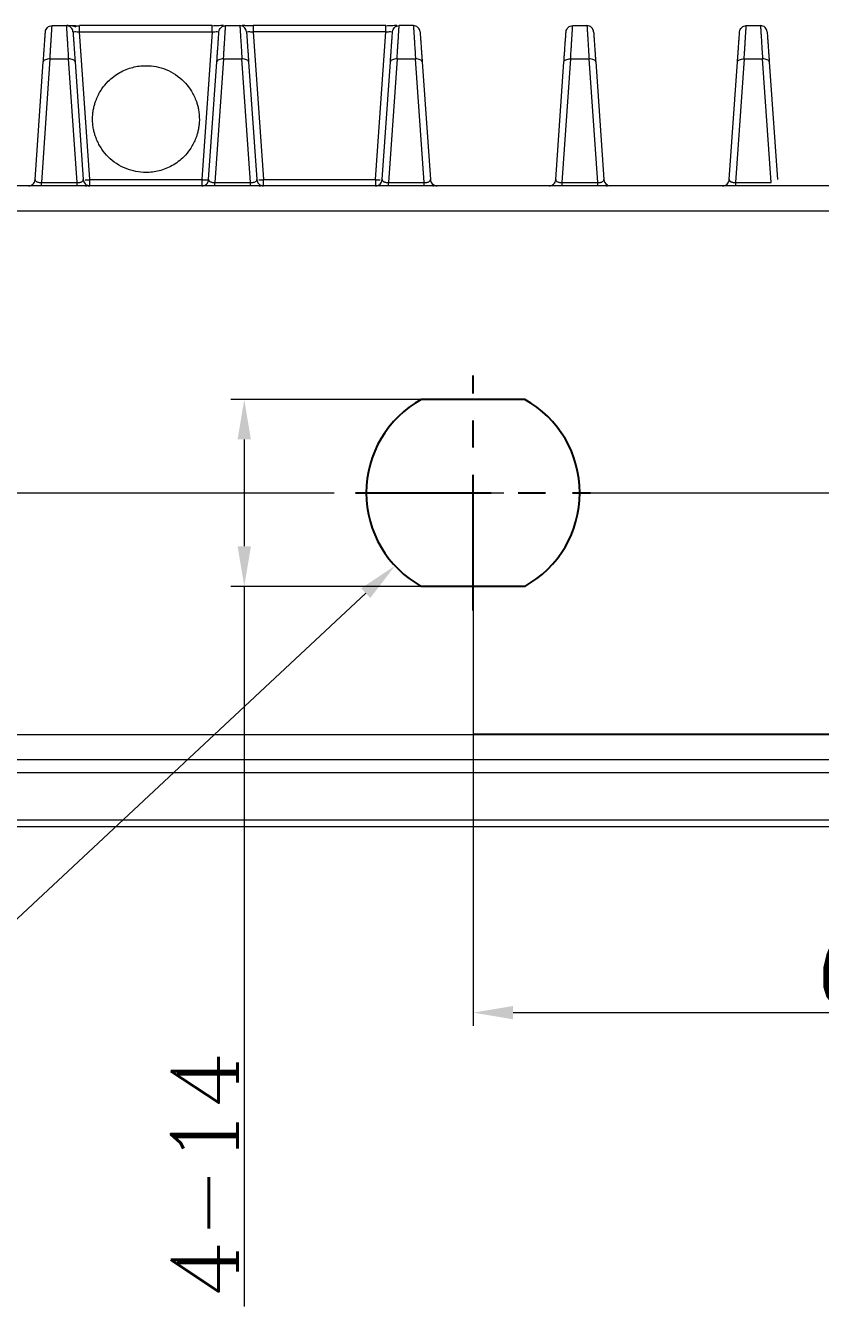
# Model space of a CAD drawing. Header units: millimetres. Extents: x 319 to 1143, y 285 to 1456.
# Drawn here: x 460.7 to 520.3, y 424.3 to 520.2 of the extents above; entities that cross this region are included whole.
import ezdxf

# ---------------------------------------------------------------- set-up
doc = ezdxf.new("R2010")
doc.units = ezdxf.units.MM
doc.linetypes.add('CENTER', pattern=[50.8, 31.75, -6.35, 6.35, -6.35])
doc.layers.add('标柱线', color=3, linetype='Continuous', lineweight=13)
doc.styles.add('ROMANC', font='romanc.shx', dxfattribs={"bigfont": 'gbcbig.shx'})
doc.dimstyles.new('YanXiu', dxfattribs={"dimtxt": 2.5, "dimasz": 2.2, "dimexe": 0.66, "dimexo": 0, "dimgap": 0.66, "dimtad": 0, "dimdec": 1, "dimdsep": 46, "dimtxsty": 'ROMANC', "dimcen": 0, "dimclrd": 3, "dimclre": 3, "dimclrt": 42, "dimazin": 2, "dimtfac": 1, "dimtdec": 1, "dimtofl": 0, "dimtmove": 0, "dimatfit": 3, "dimfxl": 1, "dimlwd": 5, "dimlwe": 5, "dimarcsym": 0})

# ---------------------------------------------------------------- blocks, each defined once
blk = doc.blocks.new('*D60')
at = {"layer": 'Defpoints', "color": 0, "transparency": 16777216}
for p in [(500.097, 490.69), (488.404, 479.769)]:
    blk.add_point(p, dxfattribs=at)
at = {"layer": '标柱线', "color": 3, "lineweight": 5, "transparency": 16777216}
blk.add_line((434.324, 429.262), (486.211, 477.722), dxfattribs=at)
at = {"layer": '标柱线', "color": 3, "transparency": 16777216}
blk.add_solid([(486.553, 477.356), (485.87, 478.087), (488.404, 479.769)], dxfattribs=at)
at = {"layer": '标柱线', "color": 42, "lineweight": 0, "transparency": 16777216, "insert": (441.168, 439.759), "char_height": 5, "attachment_point": 5, "rotation": 43.04352, "style": 'ROMANC'}
blk.add_mtext('4-∅16', dxfattribs=at)
blk = doc.blocks.new('*D61')
at = {"layer": 'Defpoints', "color": 0, "transparency": 16777216}
for p in [(494.25, 492.23), (477.113, 478.23), (494.25, 478.23)]:
    blk.add_point(p, dxfattribs=at)
at = {"layer": '标柱线', "color": 3, "lineweight": 5, "transparency": 16777216}
for p, q in [((493.25, 492.23), (476.113, 492.23)), ((477.113, 489.23), (477.113, 481.23)), ((493.25, 478.23), (476.113, 478.23)), ((477.113, 478.23), (477.113, 424.3))]:
    blk.add_line(p, q, dxfattribs=at)
at = {"layer": '标柱线', "color": 3, "transparency": 16777216}
for points in [[(477.613, 489.23), (476.613, 489.23), (477.113, 492.23)], [(476.613, 481.23), (477.613, 481.23), (477.113, 478.23)]]:
    blk.add_solid(points, dxfattribs=at)
at = {"layer": '标柱线', "color": 42, "lineweight": 0, "transparency": 16777216, "insert": (474.113, 434.205), "char_height": 5, "attachment_point": 5, "rotation": 90, "style": 'ROMANC'}
blk.add_mtext('4-14', dxfattribs=at)
blk = doc.blocks.new('*D62')
at = {"layer": 'Defpoints', "color": 0, "transparency": 16777216}
for p in [(494.25, 485.23), (554.25, 485.23), (554.25, 446.302)]:
    blk.add_point(p, dxfattribs=at)
at = {"layer": '标柱线', "color": 3, "lineweight": 5, "transparency": 16777216}
for p, q in [((494.25, 484.23), (494.25, 445.302)), ((554.25, 484.23), (554.25, 445.302)), ((497.25, 446.302), (551.25, 446.302))]:
    blk.add_line(p, q, dxfattribs=at)
at = {"layer": '标柱线', "color": 3, "transparency": 16777216}
for points in [[(497.25, 446.802), (497.25, 445.802), (494.25, 446.302)], [(551.25, 445.802), (551.25, 446.802), (554.25, 446.302)]]:
    blk.add_solid(points, dxfattribs=at)
at = {"layer": '标柱线', "color": 42, "lineweight": 0, "transparency": 16777216, "insert": (524.25, 449.302), "char_height": 5, "attachment_point": 5, "style": 'ROMANC'}
blk.add_mtext('60', dxfattribs=at)

msp = doc.modelspace()

# ---------------------------------------------------------------- linework, layer by layer
at = {"color": 7, "linetype": 'Continuous', "lineweight": 15}
for p, q in [((462.717, 520.23), (463.784, 520.23)), ((464.782, 520.196), (464.782, 520.23)), ((474.719, 520.23), (464.782, 520.23)), ((474.719, 519.765), (474.719, 520.23)), ((475.717, 520.23), (476.784, 520.23)), ((477.782, 520.23), (477.782, 519.765)), ((487.719, 520.23), (477.782, 520.23)), ((487.719, 519.765), (487.719, 520.23)), ((489.784, 520.23), (488.717, 520.23)), ((501.717, 520.23), (502.784, 520.23)), ((514.717, 520.23), (515.784, 520.23)), ((465.556, 508.695), (464.782, 519.765)), ((464.782, 519.765), (474.719, 519.765)), ((474.719, 519.765), (473.945, 508.695)), ((477.782, 519.765), (478.556, 508.695)), ((487.719, 519.765), (477.782, 519.765)), ((486.945, 508.695), (487.719, 519.765)), ((461.444, 508.695), (462.061, 517.514)), ((462.559, 517.73), (461.913, 508.48)), ((462.559, 517.73), (463.942, 517.73)), ((464.588, 508.48), (463.942, 517.73)), ((464.44, 517.514), (465.057, 508.695)), ((474.444, 508.695), (475.061, 517.514)), ((475.559, 517.73), (474.913, 508.48)), ((475.559, 517.73), (476.942, 517.73)), ((477.588, 508.48), (476.942, 517.73)), ((477.44, 517.514), (478.057, 508.695)), ((487.444, 508.695), (488.061, 517.514)), ((488.559, 517.73), (487.913, 508.48)), ((488.559, 517.73), (489.942, 517.73)), ((490.588, 508.48), (489.942, 517.73)), ((490.44, 517.514), (491.057, 508.695)), ((500.444, 508.695), (501.061, 517.514)), ((501.559, 517.73), (500.913, 508.48)), ((501.559, 517.73), (502.942, 517.73)), ((503.588, 508.48), (502.942, 517.73)), ((503.44, 517.514), (504.057, 508.695)), ((513.444, 508.695), (514.061, 517.514)), ((514.559, 517.73), (513.913, 508.48)), ((514.559, 517.73), (515.942, 517.73)), ((516.588, 508.48), (515.942, 517.73)), ((516.44, 517.514), (517.057, 508.695)), ((461.913, 508.48), (464.588, 508.48)), ((465.556, 508.23), (465.556, 508.695)), ((465.556, 508.695), (473.945, 508.695)), ((473.945, 508.695), (473.945, 508.23)), ((474.913, 508.48), (477.588, 508.48)), ((478.556, 508.23), (478.556, 508.695)), ((478.556, 508.695), (486.945, 508.695)), ((486.945, 508.695), (486.945, 508.23)), ((487.913, 508.48), (490.588, 508.48)), ((500.913, 508.48), (503.588, 508.48)), ((513.913, 508.48), (516.588, 508.48)), ((653.25, 508.23), (455.25, 508.23)), ((653.25, 506.334), (455.25, 506.334)), ((455.25, 467.125), (653.25, 467.125)), ((662.25, 465.23), (446.25, 465.23)), ((446.25, 464.282), (662.25, 464.282)), ((662.25, 460.73), (446.25, 460.73)), ((653.75, 460.23), (454.75, 460.23))]:
    msp.add_line(p, q, dxfattribs=at)
at = {"color": 1, "linetype": 'CENTER', "ltscale": 0.32}
for p, q in [((494.25, 476.43), (494.25, 494.03)), ((485.45, 485.23), (503.05, 485.23))]:
    msp.add_line(p, q, dxfattribs=at)
for p, q in [((498.123, 492.23), (490.377, 492.23)), ((498.123, 478.23), (490.377, 478.23)), ((554.25, 467.125), (494.25, 467.125))]:
    msp.add_line(p, q)
at = {"color": 1, "linetype": 'CENTER', "lineweight": 15}
msp.add_line((401.306, 485.23), (688.329, 485.23), dxfattribs=at)
at = {"color": 7, "linetype": 'Continuous', "lineweight": 15}
for centre, start, end in [((465.556, 508.73), 184, 223.39657), ((478.556, 508.73), 184, 223.39657), ((491.556, 508.73), 184, 223.3951), ((504.556, 508.73), 183.99998, 270), ((465.556, 508.73), 224.84456, 270), ((478.556, 508.73), 224.84456, 270), ((491.556, 508.73), 224.84291, 269.99835)]:
    msp.add_arc(centre, 0.5, start, end, dxfattribs=at)
for start, end in [(118.95502, 241.04498), (298.95502, 61.04498)]:
    msp.add_arc((494.25, 485.23), 8, start, end)
for points, knots in [([(462.218, 519.765), (462.227, 519.889), (462.284, 520.01), (462.467, 520.181), (462.592, 520.23), (462.717, 520.23)], [0, 0, 0, 0, 0.5, 0.5, 1, 1, 1, 1]), ([(462.559, 517.73), (462.563, 517.794), (462.571, 517.922), (462.583, 518.106), (462.594, 518.283), (462.605, 518.453), (462.615, 518.615), (462.625, 518.77), (462.634, 518.918), (462.643, 519.057), (462.651, 519.188), (462.659, 519.312), (462.666, 519.427), (462.673, 519.535), (462.679, 519.634), (462.685, 519.725), (462.69, 519.809), (462.695, 519.884), (462.699, 519.952), (462.703, 520.012), (462.706, 520.065), (462.709, 520.11), (462.711, 520.147), (462.713, 520.178), (462.715, 520.201), (462.716, 520.218), (462.717, 520.228), (462.717, 520.229), (462.717, 520.23)], [0, 0, 0, 0, 0.042744, 0.085145, 0.127203, 0.168919, 0.210292, 0.251323, 0.29201, 0.332356, 0.372358, 0.412018, 0.451335, 0.49031, 0.528942, 0.567231, 0.605179, 0.642783, 0.680045, 0.716965, 0.753543, 0.789778, 0.82567, 0.861221, 0.896429, 0.931295, 0.965818, 1, 1, 1, 1]), ([(463.784, 520.23), (463.784, 520.229), (463.784, 520.227), (463.786, 520.209), (463.787, 520.181), (463.79, 520.142), (463.793, 520.089), (463.797, 520.025), (463.802, 519.947), (463.808, 519.857), (463.814, 519.753), (463.822, 519.636), (463.83, 519.505), (463.839, 519.361), (463.849, 519.203), (463.86, 519.032), (463.871, 518.847), (463.884, 518.649), (463.897, 518.438), (463.911, 518.214), (463.926, 517.978), (463.936, 517.813), (463.942, 517.73)], [0, 0, 0, 0, 0.044401, 0.089391, 0.134969, 0.181137, 0.227895, 0.275241, 0.323177, 0.371703, 0.420817, 0.470522, 0.520816, 0.571699, 0.623173, 0.675236, 0.727888, 0.781131, 0.834964, 0.889386, 0.944398, 1, 1, 1, 1]), ([(464.283, 519.765), (464.274, 519.889), (464.217, 520.01), (464.034, 520.181), (463.909, 520.23), (463.784, 520.23)], [0, 0, 0, 0, 0.5, 0.5, 1, 1, 1, 1]), ([(464.528, 520.103), (464.475, 520.124), (464.364, 520.169), (464.184, 520.207), (464, 520.228), (463.898, 520.229), (463.845, 520.23)], [0, 0, 0, 0, 0.225966, 0.467502, 0.7255, 1, 1, 1, 1]), ([(464.789, 520.198), (464.735, 520.198), (464.625, 520.2), (464.465, 520.201), (464.316, 520.202), (464.233, 520.202), (464.192, 520.202)], [0, 0, 0, 0, 0.248524, 0.498386, 0.749026, 1, 1, 1, 1]), ([(464.782, 519.765), (464.782, 519.827), (464.782, 519.952), (464.782, 520.099), (464.782, 520.184), (464.782, 520.196), (464.782, 520.196)], [0, 0, 0, 0, 0.329454, 0.658912, 0.988374, 1, 1, 1, 1]), ([(475.549, 520.229), (475.523, 520.229), (475.441, 520.229), (475.237, 520.225), (474.972, 520.216), (474.797, 520.204), (474.711, 520.198)], [0, 0, 0, 0, 0.137796, 0.439606, 0.727304, 1, 1, 1, 1]), ([(475.218, 519.765), (475.227, 519.889), (475.284, 520.01), (475.467, 520.181), (475.592, 520.23), (475.717, 520.23)], [0, 0, 0, 0, 0.5, 0.5, 1, 1, 1, 1]), ([(475.559, 517.73), (475.563, 517.794), (475.571, 517.922), (475.583, 518.106), (475.594, 518.283), (475.605, 518.453), (475.615, 518.616), (475.625, 518.77), (475.634, 518.918), (475.643, 519.057), (475.651, 519.188), (475.659, 519.312), (475.666, 519.427), (475.673, 519.535), (475.679, 519.634), (475.685, 519.725), (475.69, 519.809), (475.695, 519.884), (475.699, 519.952), (475.703, 520.012), (475.706, 520.065), (475.709, 520.11), (475.711, 520.147), (475.713, 520.178), (475.715, 520.201), (475.716, 520.218), (475.717, 520.228), (475.717, 520.229), (475.717, 520.23)], [0, 0, 0, 0, 0.042746, 0.085149, 0.127209, 0.168926, 0.2103, 0.251332, 0.292021, 0.332367, 0.37237, 0.41203, 0.451348, 0.490323, 0.528955, 0.567244, 0.605191, 0.642795, 0.680057, 0.716976, 0.753553, 0.789787, 0.825678, 0.861227, 0.896434, 0.931298, 0.96582, 1, 1, 1, 1]), ([(476.784, 520.23), (476.784, 520.229), (476.784, 520.227), (476.786, 520.209), (476.787, 520.181), (476.79, 520.142), (476.793, 520.089), (476.797, 520.025), (476.802, 519.947), (476.808, 519.857), (476.814, 519.753), (476.822, 519.636), (476.83, 519.505), (476.839, 519.361), (476.849, 519.203), (476.86, 519.032), (476.871, 518.847), (476.884, 518.649), (476.897, 518.438), (476.911, 518.214), (476.926, 517.978), (476.936, 517.813), (476.942, 517.73)], [0, 0, 0, 0, 0.044404, 0.089396, 0.134978, 0.181148, 0.227907, 0.275255, 0.323192, 0.371718, 0.420833, 0.470538, 0.520831, 0.571715, 0.623187, 0.675249, 0.7279, 0.781141, 0.834972, 0.889392, 0.944401, 1, 1, 1, 1]), ([(477.283, 519.765), (477.274, 519.889), (477.217, 520.01), (477.034, 520.181), (476.909, 520.23), (476.784, 520.23)], [0, 0, 0, 0, 0.5, 0.5, 1, 1, 1, 1]), ([(477.789, 520.198), (477.704, 520.204), (477.529, 520.216), (477.264, 520.225), (477.06, 520.229), (476.978, 520.229), (476.952, 520.229)], [0, 0, 0, 0, 0.272858, 0.56068, 0.862499, 1, 1, 1, 1]), ([(477.187, 520.23), (477.256, 520.23), (477.428, 520.23), (477.649, 520.23), (477.782, 520.23)], [0, 0, 0, 0, 0.3964251, 1, 1, 1, 1]), ([(488.55, 520.229), (488.525, 520.229), (488.444, 520.229), (488.242, 520.225), (487.979, 520.217), (487.804, 520.204), (487.719, 520.198)], [0, 0, 0, 0, 0.136433, 0.438422, 0.726558, 1, 1, 1, 1]), ([(488.218, 519.765), (488.227, 519.889), (488.284, 520.01), (488.467, 520.181), (488.592, 520.23), (488.717, 520.23)], [0, 0, 0, 0, 0.5, 0.5, 1, 1, 1, 1]), ([(488.559, 517.73), (488.563, 517.794), (488.571, 517.922), (488.583, 518.106), (488.594, 518.284), (488.605, 518.454), (488.615, 518.617), (488.625, 518.772), (488.634, 518.919), (488.643, 519.059), (488.651, 519.19), (488.659, 519.314), (488.666, 519.429), (488.673, 519.536), (488.679, 519.636), (488.685, 519.727), (488.69, 519.81), (488.695, 519.886), (488.699, 519.953), (488.703, 520.013), (488.706, 520.065), (488.709, 520.11), (488.711, 520.148), (488.713, 520.178), (488.715, 520.201), (488.716, 520.218), (488.717, 520.228), (488.717, 520.229), (488.717, 520.23)], [0, 0, 0, 0, 0.042833, 0.085316, 0.12745, 0.169233, 0.210667, 0.251751, 0.292485, 0.33287, 0.372904, 0.412589, 0.451924, 0.49091, 0.529545, 0.567831, 0.605768, 0.643354, 0.680592, 0.717479, 0.754017, 0.790206, 0.826045, 0.861535, 0.896675, 0.931466, 0.965908, 1, 1, 1, 1]), ([(489.784, 520.23), (489.784, 520.229), (489.784, 520.227), (489.786, 520.209), (489.787, 520.181), (489.79, 520.141), (489.793, 520.089), (489.797, 520.025), (489.802, 519.947), (489.808, 519.857), (489.814, 519.753), (489.822, 519.636), (489.83, 519.505), (489.839, 519.361), (489.849, 519.203), (489.86, 519.032), (489.871, 518.847), (489.884, 518.649), (489.897, 518.438), (489.911, 518.214), (489.926, 517.978), (489.936, 517.813), (489.942, 517.73)], [0, 0, 0, 0, 0.044408, 0.089405, 0.134989, 0.181163, 0.227924, 0.275274, 0.323213, 0.37174, 0.420856, 0.470561, 0.520854, 0.571737, 0.623208, 0.675269, 0.727918, 0.781156, 0.834983, 0.8894, 0.944405, 1, 1, 1, 1]), ([(490.283, 519.765), (490.274, 519.889), (490.217, 520.01), (490.034, 520.181), (489.909, 520.23), (489.784, 520.23)], [0, 0, 0, 0, 0.5, 0.5, 1, 1, 1, 1]), ([(501.218, 519.765), (501.227, 519.889), (501.284, 520.01), (501.467, 520.181), (501.592, 520.23), (501.717, 520.23)], [0, 0, 0, 0, 0.5, 0.5, 1, 1, 1, 1]), ([(501.559, 517.73), (501.563, 517.794), (501.571, 517.922), (501.583, 518.106), (501.594, 518.283), (501.605, 518.453), (501.615, 518.615), (501.625, 518.77), (501.634, 518.918), (501.643, 519.057), (501.651, 519.188), (501.659, 519.312), (501.666, 519.427), (501.673, 519.535), (501.679, 519.634), (501.685, 519.725), (501.69, 519.809), (501.695, 519.884), (501.699, 519.952), (501.703, 520.012), (501.706, 520.065), (501.709, 520.11), (501.711, 520.147), (501.713, 520.178), (501.715, 520.201), (501.716, 520.218), (501.717, 520.228), (501.717, 520.229), (501.717, 520.23)], [0, 0, 0, 0, 0.042744, 0.085145, 0.127203, 0.168919, 0.210292, 0.251322, 0.29201, 0.332355, 0.372358, 0.412018, 0.451335, 0.490309, 0.528942, 0.567231, 0.605178, 0.642783, 0.680045, 0.716965, 0.753542, 0.789777, 0.82567, 0.861221, 0.896429, 0.931295, 0.965818, 1, 1, 1, 1]), ([(502.784, 520.23), (502.784, 520.229), (502.784, 520.227), (502.786, 520.209), (502.787, 520.181), (502.79, 520.141), (502.793, 520.089), (502.797, 520.025), (502.802, 519.947), (502.808, 519.857), (502.814, 519.753), (502.822, 519.636), (502.83, 519.505), (502.839, 519.361), (502.849, 519.203), (502.86, 519.032), (502.871, 518.847), (502.884, 518.649), (502.897, 518.438), (502.911, 518.214), (502.926, 517.978), (502.936, 517.813), (502.942, 517.73)], [0, 0, 0, 0, 0.04441, 0.089409, 0.134995, 0.18117, 0.227933, 0.275284, 0.323223, 0.371751, 0.420867, 0.470572, 0.520866, 0.571748, 0.623219, 0.675278, 0.727926, 0.781163, 0.834989, 0.889404, 0.944408, 1, 1, 1, 1]), ([(503.283, 519.765), (503.274, 519.889), (503.217, 520.01), (503.034, 520.181), (502.909, 520.23), (502.784, 520.23)], [0, 0, 0, 0, 0.5, 0.5, 1, 1, 1, 1]), ([(514.218, 519.765), (514.227, 519.889), (514.284, 520.01), (514.467, 520.181), (514.592, 520.23), (514.717, 520.23)], [0, 0, 0, 0, 0.5, 0.5, 1, 1, 1, 1]), ([(514.559, 517.73), (514.563, 517.794), (514.571, 517.922), (514.583, 518.106), (514.594, 518.283), (514.605, 518.453), (514.615, 518.615), (514.625, 518.77), (514.634, 518.918), (514.643, 519.057), (514.651, 519.188), (514.659, 519.312), (514.666, 519.427), (514.673, 519.535), (514.679, 519.634), (514.685, 519.725), (514.69, 519.809), (514.695, 519.884), (514.699, 519.952), (514.703, 520.012), (514.706, 520.065), (514.709, 520.11), (514.711, 520.147), (514.713, 520.178), (514.715, 520.201), (514.716, 520.218), (514.717, 520.228), (514.717, 520.229), (514.717, 520.23)], [0, 0, 0, 0, 0.042744, 0.085145, 0.127203, 0.168919, 0.210292, 0.251322, 0.29201, 0.332355, 0.372358, 0.412018, 0.451335, 0.490309, 0.528942, 0.567231, 0.605178, 0.642783, 0.680045, 0.716965, 0.753542, 0.789777, 0.82567, 0.861221, 0.896429, 0.931295, 0.965818, 1, 1, 1, 1]), ([(515.784, 520.23), (515.784, 520.229), (515.784, 520.227), (515.786, 520.209), (515.787, 520.181), (515.79, 520.141), (515.793, 520.089), (515.797, 520.025), (515.802, 519.947), (515.808, 519.857), (515.814, 519.753), (515.822, 519.636), (515.83, 519.505), (515.839, 519.361), (515.849, 519.203), (515.86, 519.032), (515.871, 518.847), (515.884, 518.649), (515.897, 518.438), (515.911, 518.214), (515.926, 517.978), (515.936, 517.813), (515.942, 517.73)], [0, 0, 0, 0, 0.04441, 0.089409, 0.134995, 0.18117, 0.227933, 0.275284, 0.323223, 0.371751, 0.420867, 0.470572, 0.520866, 0.571748, 0.623218, 0.675278, 0.727926, 0.781163, 0.834989, 0.889404, 0.944408, 1, 1, 1, 1]), ([(516.283, 519.765), (516.274, 519.889), (516.217, 520.01), (516.034, 520.181), (515.909, 520.23), (515.784, 520.23)], [0, 0, 0, 0, 0.5, 0.5, 1, 1, 1, 1]), ([(462.061, 517.515), (462.065, 517.572), (462.073, 517.685), (462.084, 517.85), (462.095, 518.008), (462.106, 518.16), (462.116, 518.307), (462.132, 518.542), (462.154, 518.844), (462.176, 519.172), (462.195, 519.433), (462.207, 519.602), (462.213, 519.7), (462.217, 519.753), (462.218, 519.761), (462.218, 519.765)], [0, 0, 0, 0, 0.042404, 0.084416, 0.12611, 0.167564, 0.208856, 0.250063, 0.375017, 0.500008, 0.624883, 0.749953, 0.832395, 0.915537, 1, 1, 1, 1]), ([(464.283, 519.765), (464.282, 519.774), (464.335, 519.779), (464.52, 519.779), (464.651, 519.774), (464.782, 519.765)], [0, 0, 0, 0, 0.5, 0.5, 1, 1, 1, 1]), ([(464.283, 519.765), (464.283, 519.764), (464.283, 519.761), (464.284, 519.748), (464.286, 519.726), (464.288, 519.696), (464.29, 519.658), (464.296, 519.581), (464.306, 519.433), (464.324, 519.172), (464.347, 518.844), (464.371, 518.499), (464.395, 518.162), (464.417, 517.851), (464.432, 517.627), (464.44, 517.515)], [0, 0, 0, 0, 0.042421, 0.084449, 0.126159, 0.167629, 0.208936, 0.250159, 0.375139, 0.500159, 0.625061, 0.750158, 0.832534, 0.915608, 1, 1, 1, 1]), ([(474.719, 519.765), (474.85, 519.774), (474.98, 519.779), (475.165, 519.779), (475.219, 519.774), (475.218, 519.765)], [0, 0, 0, 0, 0.5, 0.5, 1, 1, 1, 1]), ([(475.061, 517.515), (475.065, 517.572), (475.073, 517.685), (475.084, 517.85), (475.095, 518.008), (475.106, 518.16), (475.116, 518.307), (475.132, 518.542), (475.154, 518.844), (475.176, 519.172), (475.195, 519.433), (475.207, 519.602), (475.213, 519.7), (475.217, 519.753), (475.218, 519.761), (475.218, 519.765)], [0, 0, 0, 0, 0.042403, 0.084414, 0.126107, 0.16756, 0.208851, 0.250057, 0.375012, 0.500004, 0.62488, 0.749951, 0.832393, 0.915536, 1, 1, 1, 1]), ([(477.283, 519.765), (477.282, 519.774), (477.336, 519.779), (477.52, 519.779), (477.651, 519.774), (477.782, 519.765)], [0, 0, 0, 0, 0.5, 0.5, 1, 1, 1, 1]), ([(477.283, 519.765), (477.283, 519.764), (477.283, 519.761), (477.284, 519.748), (477.286, 519.726), (477.288, 519.696), (477.29, 519.658), (477.296, 519.581), (477.306, 519.433), (477.324, 519.172), (477.347, 518.844), (477.371, 518.499), (477.395, 518.162), (477.417, 517.851), (477.432, 517.627), (477.44, 517.515)], [0, 0, 0, 0, 0.042421, 0.084449, 0.126159, 0.167629, 0.208936, 0.250159, 0.375139, 0.500159, 0.625061, 0.750158, 0.832534, 0.915608, 1, 1, 1, 1]), ([(487.719, 519.765), (487.85, 519.774), (487.981, 519.779), (488.165, 519.779), (488.219, 519.774), (488.218, 519.765)], [0, 0, 0, 0, 0.5, 0.5, 1, 1, 1, 1]), ([(488.061, 517.515), (488.065, 517.572), (488.073, 517.685), (488.084, 517.85), (488.095, 518.008), (488.106, 518.16), (488.116, 518.307), (488.132, 518.542), (488.154, 518.844), (488.176, 519.172), (488.195, 519.433), (488.207, 519.602), (488.213, 519.7), (488.217, 519.753), (488.218, 519.761), (488.218, 519.765)], [0, 0, 0, 0, 0.042404, 0.084415, 0.126109, 0.167563, 0.208854, 0.250062, 0.375016, 0.500007, 0.624883, 0.749952, 0.832394, 0.915537, 1, 1, 1, 1]), ([(490.283, 519.765), (490.283, 519.764), (490.283, 519.761), (490.284, 519.748), (490.286, 519.726), (490.288, 519.696), (490.29, 519.658), (490.296, 519.581), (490.306, 519.433), (490.324, 519.172), (490.347, 518.844), (490.371, 518.499), (490.395, 518.162), (490.417, 517.851), (490.432, 517.627), (490.44, 517.515)], [0, 0, 0, 0, 0.042421, 0.084449, 0.126159, 0.167629, 0.208936, 0.250159, 0.375139, 0.500159, 0.625061, 0.750158, 0.832534, 0.915608, 1, 1, 1, 1]), ([(501.061, 517.515), (501.065, 517.572), (501.073, 517.685), (501.084, 517.85), (501.095, 518.008), (501.106, 518.16), (501.116, 518.307), (501.132, 518.542), (501.154, 518.844), (501.176, 519.172), (501.195, 519.433), (501.207, 519.602), (501.213, 519.7), (501.217, 519.753), (501.218, 519.761), (501.218, 519.765)], [0, 0, 0, 0, 0.042404, 0.084416, 0.12611, 0.167564, 0.208856, 0.250063, 0.375017, 0.500008, 0.624883, 0.749953, 0.832395, 0.915537, 1, 1, 1, 1]), ([(503.283, 519.765), (503.283, 519.764), (503.283, 519.761), (503.284, 519.748), (503.286, 519.726), (503.288, 519.696), (503.29, 519.658), (503.296, 519.581), (503.306, 519.433), (503.324, 519.172), (503.347, 518.844), (503.371, 518.499), (503.395, 518.162), (503.417, 517.851), (503.432, 517.627), (503.44, 517.515)], [0, 0, 0, 0, 0.042421, 0.084449, 0.126159, 0.167629, 0.208936, 0.250159, 0.375139, 0.500159, 0.625061, 0.750158, 0.832534, 0.915608, 1, 1, 1, 1]), ([(514.061, 517.515), (514.065, 517.572), (514.073, 517.685), (514.084, 517.85), (514.095, 518.008), (514.106, 518.16), (514.116, 518.307), (514.132, 518.542), (514.154, 518.844), (514.176, 519.172), (514.195, 519.433), (514.207, 519.602), (514.213, 519.7), (514.217, 519.753), (514.218, 519.761), (514.218, 519.765)], [0, 0, 0, 0, 0.042404, 0.084416, 0.12611, 0.167564, 0.208856, 0.250063, 0.375017, 0.500008, 0.624883, 0.749953, 0.832395, 0.915537, 1, 1, 1, 1]), ([(516.283, 519.765), (516.283, 519.764), (516.283, 519.761), (516.284, 519.748), (516.286, 519.726), (516.288, 519.696), (516.29, 519.658), (516.296, 519.581), (516.306, 519.433), (516.324, 519.172), (516.347, 518.844), (516.371, 518.499), (516.395, 518.162), (516.417, 517.851), (516.432, 517.627), (516.44, 517.515)], [0, 0, 0, 0, 0.0424209, 0.084449, 0.1261594, 0.1676289, 0.2089357, 0.2501588, 0.3751392, 0.5001587, 0.6250614, 0.7501583, 0.8325339, 0.9156082, 1, 1, 1, 1]), ([(462.559, 517.73), (462.432, 517.736), (462.305, 517.717), (462.121, 517.638), (462.065, 517.578), (462.061, 517.515)], [0, 0, 0, 0, 0.5, 0.5, 1, 1, 1, 1]), ([(464.44, 517.515), (464.436, 517.578), (464.38, 517.638), (464.196, 517.717), (464.069, 517.736), (463.942, 517.73)], [0, 0, 0, 0, 0.5, 0.5, 1, 1, 1, 1]), ([(465.75, 513.23), (465.751, 513.298), (465.753, 513.43), (465.768, 513.622), (465.79, 513.803), (465.819, 513.973), (465.852, 514.132), (465.89, 514.279), (465.929, 514.415), (465.97, 514.539), (466.011, 514.652), (466.141, 514.979), (466.409, 515.476), (466.977, 516.161), (467.751, 516.749), (468.731, 517.143), (469.922, 517.294), (471.307, 517.028), (472.415, 516.294), (473.092, 515.475), (473.379, 514.943), (473.536, 514.529), (473.617, 514.269), (473.687, 513.964), (473.74, 513.612), (473.747, 513.362), (473.75, 513.23)], [0, 0, 0, 0, 0.016243, 0.031659, 0.046249, 0.060012, 0.072947, 0.085056, 0.096338, 0.106794, 0.116422, 0.125223, 0.191075, 0.250567, 0.337249, 0.420557, 0.500511, 0.621438, 0.749553, 0.809075, 0.874839, 0.893266, 0.914995, 0.940028, 0.968363, 1, 1, 1, 1]), ([(475.559, 517.73), (475.432, 517.736), (475.305, 517.717), (475.121, 517.638), (475.065, 517.578), (475.061, 517.515)], [0, 0, 0, 0, 0.5, 0.5, 1, 1, 1, 1]), ([(477.44, 517.515), (477.436, 517.578), (477.38, 517.638), (477.196, 517.717), (477.069, 517.736), (476.942, 517.73)], [0, 0, 0, 0, 0.5, 0.5, 1, 1, 1, 1]), ([(488.559, 517.73), (488.432, 517.736), (488.305, 517.717), (488.121, 517.638), (488.065, 517.578), (488.061, 517.515)], [0, 0, 0, 0, 0.5, 0.5, 1, 1, 1, 1]), ([(490.44, 517.515), (490.436, 517.578), (490.38, 517.638), (490.196, 517.717), (490.069, 517.736), (489.942, 517.73)], [0, 0, 0, 0, 0.5, 0.5, 1, 1, 1, 1]), ([(501.061, 517.515), (501.065, 517.578), (501.121, 517.638), (501.305, 517.717), (501.432, 517.736), (501.559, 517.73)], [0, 0, 0, 0, 0.5, 0.5, 1, 1, 1, 1]), ([(503.44, 517.515), (503.436, 517.578), (503.38, 517.638), (503.196, 517.717), (503.069, 517.736), (502.942, 517.73)], [0, 0, 0, 0, 0.5, 0.5, 1, 1, 1, 1]), ([(514.061, 517.515), (514.065, 517.578), (514.121, 517.638), (514.305, 517.717), (514.432, 517.736), (514.559, 517.73)], [0, 0, 0, 0, 0.5, 0.5, 1, 1, 1, 1]), ([(516.44, 517.515), (516.436, 517.578), (516.38, 517.638), (516.196, 517.717), (516.069, 517.736), (515.942, 517.73)], [0, 0, 0, 0, 0.5, 0.5, 1, 1, 1, 1]), ([(473.75, 513.23), (473.749, 513.162), (473.748, 513.03), (473.733, 512.837), (473.71, 512.656), (473.682, 512.486), (473.648, 512.328), (473.611, 512.181), (473.572, 512.045), (473.531, 511.921), (473.49, 511.807), (473.36, 511.481), (473.091, 510.984), (472.524, 510.298), (471.75, 509.71), (470.769, 509.316), (469.579, 509.165), (468.194, 509.431), (467.086, 510.165), (466.409, 510.984), (466.122, 511.517), (465.965, 511.93), (465.884, 512.19), (465.814, 512.496), (465.761, 512.847), (465.754, 513.098), (465.75, 513.23)], [0, 0, 0, 0, 0.016243, 0.031659, 0.046249, 0.060012, 0.072947, 0.085056, 0.096338, 0.106794, 0.116422, 0.125223, 0.191075, 0.250567, 0.337249, 0.420557, 0.500511, 0.621438, 0.749553, 0.809075, 0.874839, 0.893266, 0.914995, 0.940028, 0.968363, 1, 1, 1, 1]), ([(460.945, 508.23), (461.07, 508.23), (461.195, 508.279), (461.378, 508.449), (461.435, 508.57), (461.444, 508.695)], [0, 0, 0, 0, 0.5, 0.5, 1, 1, 1, 1]), ([(461.444, 508.695), (461.444, 508.684), (461.444, 508.664), (461.454, 508.635), (461.469, 508.61), (461.489, 508.587), (461.513, 508.567), (461.549, 508.543), (461.603, 508.517), (461.687, 508.493), (461.792, 508.481), (461.871, 508.48), (461.913, 508.48)], [0, 0, 0, 0, 0.103024, 0.198013, 0.285007, 0.36406, 0.435243, 0.498654, 0.63344, 0.750491, 0.870513, 1, 1, 1, 1]), ([(461.913, 508.23), (461.913, 508.23), (461.913, 508.232), (461.913, 508.24), (461.913, 508.251), (461.913, 508.266), (461.913, 508.292), (461.913, 508.336), (461.913, 508.404), (461.913, 508.455), (461.913, 508.48)], [0.5231648, 0.5231648, 0.5231648, 0.5231648, 0.5963977, 0.6588977, 0.7213977, 0.7838977, 0.8463977, 0.9713977, 1.0963977, 1.198233, 1.198233, 1.198233, 1.198233]), ([(464.588, 508.48), (464.609, 508.48), (464.651, 508.48), (464.71, 508.482), (464.763, 508.486), (464.827, 508.496), (464.898, 508.517), (464.978, 508.555), (465.046, 508.615), (465.053, 508.666), (465.057, 508.695)], [0, 0, 0, 0, 0.066626, 0.130049, 0.191026, 0.250405, 0.367289, 0.502383, 0.715639, 1, 1, 1, 1]), ([(464.588, 508.23), (464.588, 508.23), (464.588, 508.253), (464.588, 508.34), (464.588, 508.404), (464.588, 508.48)], [0, 0, 0, 0, 0.5, 0.5, 1, 1, 1, 1]), ([(465.204, 508.681), (465.219, 508.681), (465.25, 508.681), (465.303, 508.682), (465.36, 508.684), (465.422, 508.687), (465.488, 508.69), (465.533, 508.693), (465.556, 508.695)], [0, 0, 0, 0, 0.15913, 0.321213, 0.486296, 0.654428, 0.82565, 1, 1, 1, 1]), ([(473.945, 508.23), (474.07, 508.23), (474.195, 508.279), (474.378, 508.449), (474.435, 508.57), (474.444, 508.695)], [0, 0, 0, 0, 0.5, 0.5, 1, 1, 1, 1]), ([(473.945, 508.695), (473.968, 508.693), (474.013, 508.69), (474.078, 508.687), (474.141, 508.684), (474.198, 508.682), (474.251, 508.681), (474.282, 508.681), (474.297, 508.681)], [0, 0, 0, 0, 0.174374, 0.345611, 0.513747, 0.678826, 0.840894, 1, 1, 1, 1]), ([(474.297, 508.681), (474.311, 508.681), (474.34, 508.681), (474.375, 508.682), (474.405, 508.684), (474.426, 508.687), (474.441, 508.69), (474.443, 508.693), (474.444, 508.695)], [0, 0, 0, 0, 0.15913, 0.321213, 0.486296, 0.654428, 0.82565, 1, 1, 1, 1]), ([(474.444, 508.695), (474.444, 508.684), (474.444, 508.664), (474.454, 508.635), (474.469, 508.61), (474.489, 508.587), (474.513, 508.567), (474.549, 508.543), (474.603, 508.517), (474.687, 508.493), (474.792, 508.481), (474.871, 508.48), (474.913, 508.48)], [0, 0, 0, 0, 0.103025, 0.198013, 0.285007, 0.36406, 0.435243, 0.498654, 0.63344, 0.750491, 0.870513, 1, 1, 1, 1]), ([(474.913, 508.23), (474.913, 508.23), (474.913, 508.232), (474.913, 508.24), (474.913, 508.251), (474.913, 508.266), (474.913, 508.292), (474.913, 508.336), (474.913, 508.404), (474.913, 508.455), (474.913, 508.48)], [0.5231648, 0.5231648, 0.5231648, 0.5231648, 0.5963977, 0.6588977, 0.7213977, 0.7838977, 0.8463977, 0.9713977, 1.0963977, 1.198233, 1.198233, 1.198233, 1.198233]), ([(477.588, 508.48), (477.609, 508.48), (477.651, 508.48), (477.71, 508.482), (477.763, 508.486), (477.827, 508.496), (477.898, 508.517), (477.978, 508.555), (478.046, 508.615), (478.053, 508.666), (478.057, 508.695)], [0, 0, 0, 0, 0.066626, 0.130049, 0.191026, 0.250405, 0.367289, 0.502383, 0.715639, 1, 1, 1, 1]), ([(477.588, 508.23), (477.588, 508.23), (477.588, 508.253), (477.588, 508.34), (477.588, 508.404), (477.588, 508.48)], [0, 0, 0, 0, 0.5, 0.5, 1, 1, 1, 1]), ([(478.204, 508.681), (478.219, 508.681), (478.25, 508.681), (478.303, 508.682), (478.36, 508.684), (478.422, 508.687), (478.488, 508.69), (478.533, 508.693), (478.556, 508.695)], [0, 0, 0, 0, 0.15913, 0.321213, 0.486296, 0.654428, 0.82565, 1, 1, 1, 1]), ([(486.945, 508.23), (487.07, 508.23), (487.195, 508.279), (487.378, 508.449), (487.435, 508.57), (487.444, 508.695)], [0, 0, 0, 0, 0.5, 0.5, 1, 1, 1, 1]), ([(486.945, 508.695), (486.968, 508.693), (487.013, 508.69), (487.078, 508.687), (487.141, 508.684), (487.198, 508.682), (487.251, 508.681), (487.282, 508.681), (487.297, 508.681)], [0, 0, 0, 0, 0.174374, 0.345611, 0.513747, 0.678826, 0.840894, 1, 1, 1, 1]), ([(487.444, 508.695), (487.444, 508.684), (487.444, 508.664), (487.454, 508.635), (487.469, 508.61), (487.489, 508.587), (487.513, 508.567), (487.549, 508.543), (487.603, 508.517), (487.687, 508.493), (487.792, 508.481), (487.871, 508.48), (487.913, 508.48)], [0, 0, 0, 0, 0.103023, 0.198011, 0.285004, 0.364057, 0.435241, 0.498655, 0.633439, 0.750492, 0.870514, 1, 1, 1, 1]), ([(487.913, 508.23), (487.913, 508.23), (487.913, 508.232), (487.913, 508.24), (487.913, 508.251), (487.913, 508.266), (487.913, 508.292), (487.913, 508.336), (487.913, 508.404), (487.913, 508.455), (487.913, 508.48)], [0.5231651, 0.5231651, 0.5231651, 0.5231651, 0.5963982, 0.6588982, 0.7213982, 0.7838982, 0.8463982, 0.9713982, 1.0963982, 1.1982331, 1.1982331, 1.1982331, 1.1982331]), ([(490.588, 508.48), (490.609, 508.48), (490.651, 508.48), (490.71, 508.482), (490.763, 508.486), (490.827, 508.496), (490.898, 508.517), (490.978, 508.555), (491.046, 508.615), (491.053, 508.666), (491.057, 508.695)], [0, 0, 0, 0, 0.066626, 0.13005, 0.191026, 0.250405, 0.367289, 0.502383, 0.715639, 1, 1, 1, 1]), ([(490.588, 508.23), (490.588, 508.23), (490.588, 508.253), (490.588, 508.34), (490.588, 508.404), (490.588, 508.48)], [0, 0, 0, 0, 0.5, 0.5, 1, 1, 1, 1]), ([(499.945, 508.23), (500.07, 508.23), (500.195, 508.279), (500.378, 508.449), (500.435, 508.57), (500.444, 508.695)], [0, 0, 0, 0, 0.5, 0.5, 1, 1, 1, 1]), ([(500.444, 508.695), (500.444, 508.684), (500.444, 508.664), (500.454, 508.635), (500.469, 508.61), (500.489, 508.587), (500.513, 508.567), (500.549, 508.543), (500.603, 508.517), (500.687, 508.493), (500.792, 508.481), (500.871, 508.48), (500.913, 508.48)], [0, 0, 0, 0, 0.1030318, 0.198025, 0.2850205, 0.3640718, 0.4352505, 0.4986551, 0.6334318, 0.7504902, 0.8705149, 1, 1, 1, 1]), ([(500.913, 508.48), (500.913, 508.404), (500.913, 508.34), (500.913, 508.253), (500.913, 508.23), (500.913, 508.23)], [0, 0, 0, 0, 0.5, 0.5, 1, 1, 1, 1]), ([(503.588, 508.48), (503.609, 508.48), (503.651, 508.48), (503.71, 508.482), (503.763, 508.486), (503.827, 508.496), (503.898, 508.517), (503.978, 508.555), (504.046, 508.615), (504.053, 508.666), (504.057, 508.695)], [0, 0, 0, 0, 0.066617, 0.130036, 0.191013, 0.250398, 0.367295, 0.502382, 0.715624, 1, 1, 1, 1]), ([(503.588, 508.23), (503.588, 508.23), (503.588, 508.253), (503.588, 508.34), (503.588, 508.404), (503.588, 508.48)], [0, 0, 0, 0, 0.5, 0.5, 1, 1, 1, 1]), ([(512.945, 508.23), (513.07, 508.23), (513.195, 508.279), (513.378, 508.449), (513.435, 508.57), (513.444, 508.695)], [0, 0, 0, 0, 0.5, 0.5, 1, 1, 1, 1]), ([(513.444, 508.695), (513.444, 508.684), (513.444, 508.664), (513.454, 508.635), (513.469, 508.61), (513.489, 508.587), (513.513, 508.567), (513.549, 508.543), (513.603, 508.517), (513.687, 508.493), (513.792, 508.481), (513.871, 508.48), (513.913, 508.48)], [0, 0, 0, 0, 0.103032, 0.198025, 0.28502, 0.364072, 0.43525, 0.498655, 0.633432, 0.75049, 0.870515, 1, 1, 1, 1]), ([(513.913, 508.48), (513.913, 508.404), (513.913, 508.34), (513.913, 508.253), (513.913, 508.23), (513.913, 508.23)], [0, 0, 0, 0, 0.5, 0.5, 1, 1, 1, 1]), ([(465.227, 508.23), (465.254, 508.23), (465.314, 508.23), (465.336, 508.24), (465.305, 508.276), (465.227, 508.353), (465.176, 508.404)], [0, 0, 0, 0, 0.167681, 0.388439, 0.600311, 1, 1, 1, 1]), ([(478.227, 508.23), (478.254, 508.23), (478.314, 508.23), (478.336, 508.24), (478.305, 508.276), (478.227, 508.353), (478.176, 508.404)], [0, 0, 0, 0, 0.167682, 0.38844, 0.600313, 1, 1, 1, 1]), ([(491.227, 508.23), (491.254, 508.23), (491.314, 508.23), (491.336, 508.24), (491.305, 508.276), (491.227, 508.353), (491.176, 508.404)], [0, 0, 0, 0, 0.1676818, 0.3884395, 0.6003129, 1, 1, 1, 1]), ([(504.228, 508.23), (504.254, 508.23), (504.315, 508.23), (504.339, 508.239), (504.314, 508.271), (504.237, 508.344), (504.187, 508.392)], [0, 0, 0, 0, 0.1603429, 0.3830853, 0.5969539, 1, 1, 1, 1])]:
    msp.add_open_spline(points, degree=3, knots=knots, dxfattribs=at)

# ---------------------------------------------------------------- dimensions: what is measured, and where the dimension line sits
at = {"layer": '标柱线', "color": 0, "lineweight": 0}
dim = msp.add_linear_dim(base=(477.113, 478.23), p1=(494.25, 492.23), p2=(494.25, 478.23), angle=90, text='4-<>', dimstyle='YanXiu', override={"dimtxt": 5, "dimasz": 3, "dimexe": 1, "dimexo": 1, "dimgap": 0.5, "dimtad": 1, "dimdec": 1, "dimlfac": 1, "dimpost": '<>', "dimse1": 0, "dimse2": 0, "dimsd1": 0, "dimsd2": 0, "dimtol": 0, "dimlim": 0, "dimtp": 0.1, "dimtm": 0, "dimtdec": 1, "dimtofl": 0, "dimtvp": 0.1, "dimarcsym": 2}, dxfattribs=at)
dim.commit()
dim.dimension.update_dxf_attribs({"geometry": '*D61', "text_midpoint": (477.113, 434.205), "dimtype": 160})
dim = msp.add_diameter_dim_2p(p1=(500.097, 490.69), p2=(488.404, 479.769), text='4-<>', dimstyle='YanXiu', override={"dimtxt": 5, "dimasz": 3, "dimexe": 1, "dimexo": 1, "dimgap": 0.5, "dimtad": 1, "dimtih": 0, "dimtoh": 0, "dimdec": 1, "dimlfac": 1, "dimpost": '', "dimcen": 0, "dimse1": 0, "dimse2": 0, "dimsd1": 0, "dimsd2": 0, "dimtix": 0, "dimtofl": 0, "dimatfit": 3, "dimtvp": 0.1, "dimarcsym": 2}, dxfattribs=at)
dim.commit()
dim.dimension.update_dxf_attribs({"geometry": '*D60', "text_midpoint": (443.216, 437.567), "dimtype": 163})
dim = msp.add_linear_dim(base=(554.25, 446.302), p1=(494.25, 485.23), p2=(554.25, 485.23), dimstyle='YanXiu', override={"dimtxt": 5, "dimasz": 3, "dimexe": 1, "dimexo": 1, "dimgap": 0.5, "dimtad": 1, "dimarcsym": 2}, dxfattribs=at)
dim.commit()
dim.dimension.update_dxf_attribs({"geometry": '*D62', "text_midpoint": (524.25, 449.302)})

doc.saveas('drawing.dxf')
